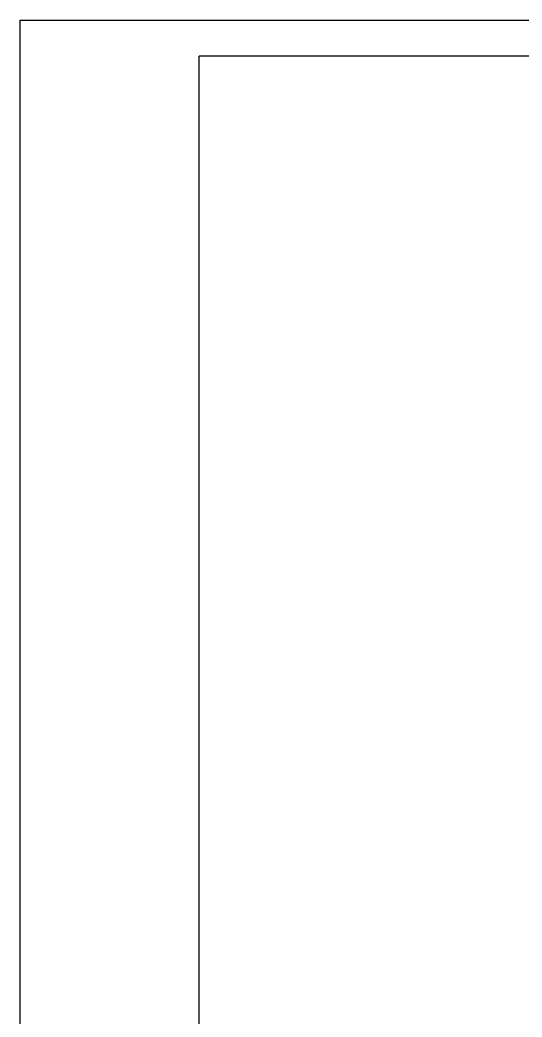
# Model space of a CAD drawing. Header units: metres. Extents: x -50 to 791, y -10 to 584.
# Drawn here: x -50.4 to 90.1, y 304.9 to 584.1 of the extents above; entities that cross this region are included whole.
import ezdxf

# ---------------------------------------------------------------- set-up
doc = ezdxf.new("R2010")
doc.units = ezdxf.units.M
doc.layers.get('0').update_dxf_attribs({"linetype": 'CONTINUOUS'})
doc.layers.add('KOP', color=7, linetype='CONTINUOUS')

msp = doc.modelspace()

# ---------------------------------------------------------------- linework, layer by layer
at = {"color": 7}
for points in [[(-50.33, 584.00049, 0.2, 0.2, 0), (-50.33, -9.99951, 0.2, 0.2, 0)], [(790.67, 584.00049, 0.2, 0.2, 0), (-50.33, 584.00049, 0.2, 0.2, 0)], [(-0.33, 574.00049, 0.4, 0.4, 0), (-0.33, 0.00049, 0.4, 0.4, 0)], [(780.67, 574.00049, 0.4, 0.4, 0), (-0.33, 574.00049, 0.4, 0.4, 0)]]:
    msp.add_lwpolyline(points, format="xyseb", dxfattribs=at)
at = {"layer": 'KOP', "color": 18}
for p, q in [((-50.33, 584.00049), (790.67, 584.00049)), ((-50.33, -9.99951), (-50.33, 584.00049))]:
    msp.add_line(p, q, dxfattribs=at)
at = {"layer": 'KOP', "color": 7}
for points in [[(-0.33, 574.00049, 0.3, 0.3, 0), (780.67, 574.00049, 0.3, 0.3, 0)], [(-0.33, 0.00049, 0.3, 0.3, 0), (-0.33, 574.00049, 0.3, 0.3, 0)]]:
    msp.add_lwpolyline(points, format="xyseb", dxfattribs=at)

doc.saveas('drawing.dxf')
